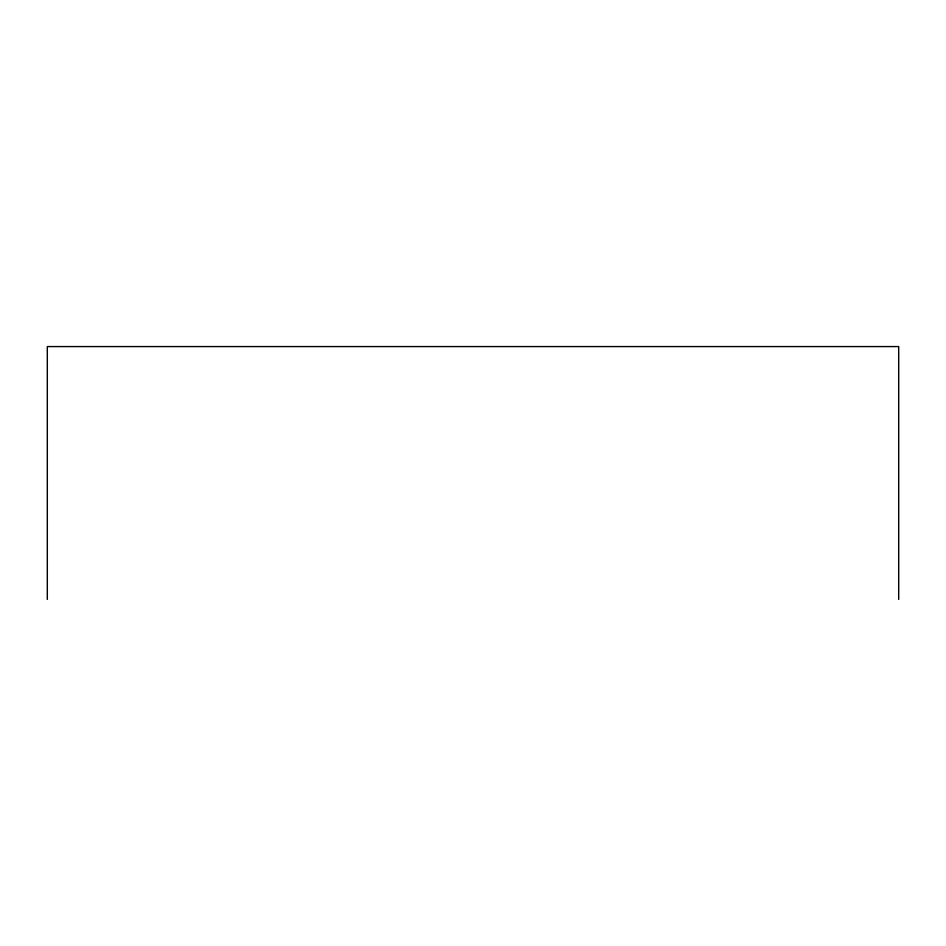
<?xml version="1.0" encoding="UTF-8"?>
<svg xmlns="http://www.w3.org/2000/svg" width="946" height="946" viewBox="0 0 946 946"><rect width="100%" height="100%" fill="white"/><g stroke="black" fill="none" stroke-linecap="round" stroke-linejoin="round"><path stroke-width="1.42" d="M898.7 599.421L898.7 346.579L47.3 346.579L47.3 599.421"/></g></svg>
